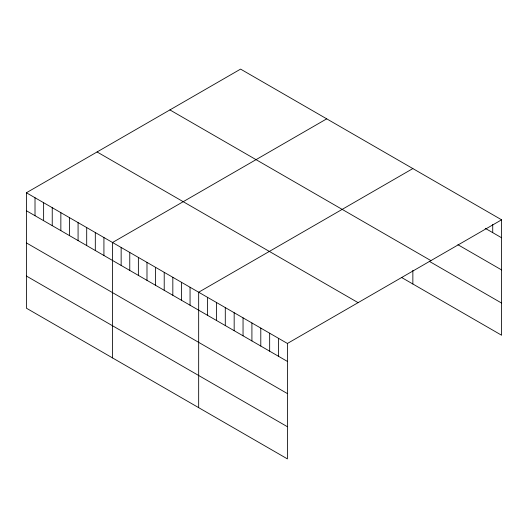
<?xml version="1.0" encoding="UTF-8"?>
<svg xmlns="http://www.w3.org/2000/svg" width="528" height="528" viewBox="0 0 528 528"><rect width="100%" height="100%" fill="white"/><g stroke="black" fill="none" stroke-linecap="round" stroke-linejoin="round"><path stroke-width="0.79" d="M26.4 192.766L287.417 343.464L287.417 458.891L26.4 308.194L26.4 192.766L240.583 69.109L501.6 219.806L501.6 335.234L401.59 277.49M326.72 118.84L112.537 242.497L112.537 357.925M412.856 168.571L198.667 292.228L198.667 407.656M287.417 343.464L501.6 219.806M485.219 228.314L501.6 237.772M457.908 244.708L501.6 269.933M169.904 109.916L430.921 260.614M429.238 261.294L501.6 303.072M97.079 151.958L358.096 302.656M26.4 210.738L287.417 361.429M26.4 242.9L287.417 393.591M26.4 276.032L287.417 426.73M492.723 224.486L492.723 232.65M412.856 270.329L412.856 283.998M278.54 338.342L278.54 356.308M269.663 333.214L269.663 351.186M260.792 328.093L260.792 346.058M251.915 322.971L251.915 340.936M243.045 317.843L243.045 335.815M234.168 312.721L234.168 330.693M225.291 307.6L225.291 325.565M216.421 302.478L216.421 320.443M207.544 297.35L207.544 315.322M190.054 287.252L190.054 305.224M181.441 282.282L181.441 300.247M172.828 277.306L172.828 295.277M164.215 272.336L164.215 290.301M155.602 267.366L155.602 285.331M146.989 262.39L146.989 280.355M138.376 257.42L138.376 275.385M129.763 252.443L129.763 270.415M121.15 247.474L121.15 265.439M103.924 237.527L103.924 255.493M95.311 232.551L95.311 250.523M86.698 227.581L86.698 245.546M78.078 222.605L78.078 240.577M69.465 217.635L69.465 235.6M60.852 212.659L60.852 230.63M52.239 207.689L52.239 225.654M43.626 202.712L43.626 220.684M35.013 197.743L35.013 215.708"/></g></svg>
